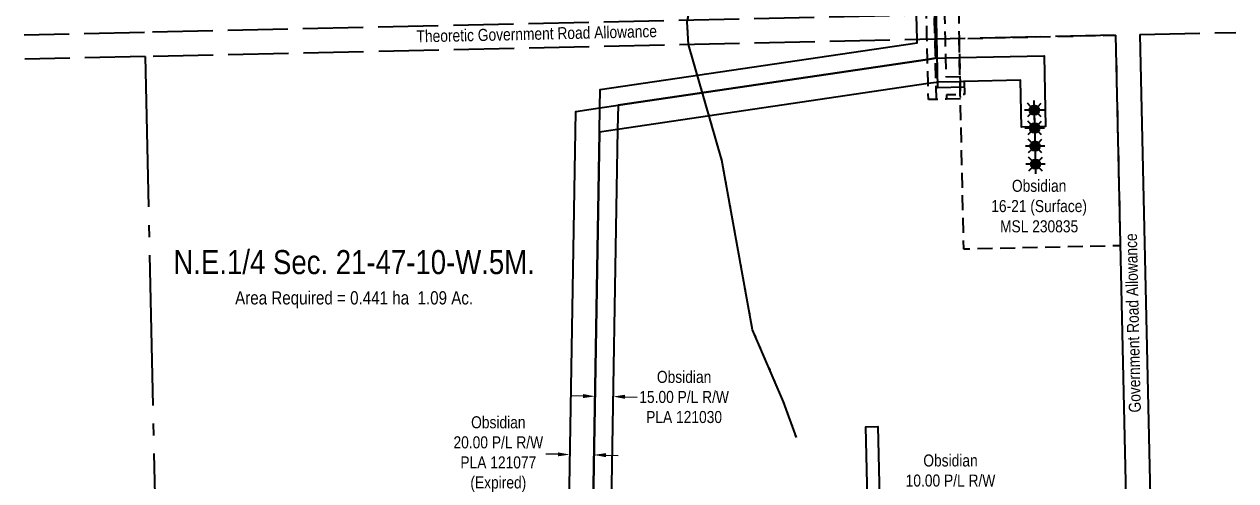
# Model space of a CAD drawing. Extents: x 606847 to 616975, y 5877213 to 5883625.
# Drawn here: x 606857 to 607864, y 5881564 to 5881944 of the extents above; entities that cross this region are included whole.
import ezdxf
from ezdxf.enums import TextEntityAlignment as Align

# ---------------------------------------------------------------- set-up
doc = ezdxf.new("R2010")
doc.units = 0
doc.header["$LTSCALE"] = 5
doc.header["$PDMODE"] = 34
doc.header["$PDSIZE"] = 0.03
for name, pattern in [('foc-ACCESSROAD', [3.75, 2.5, -1.25]), ('foc-FLOWLINE', [3.75, 2.5, -1.25]), ('foc-QUARTERLINE', [33, 25, -3, 2, -3]), ('foc-UNSURVEYED', [12.5, 10, -2.5]), ('foc-WHEELTRACKS', [2, 0.4, -1.6])]:
    doc.linetypes.add(name, pattern=pattern)
doc.layers.get('Defpoints').update_dxf_attribs({"color": 9})
for name, color, linetype in [('AS-POWER', 104, 'foc-POWER'), ('C-AR', 13, 'foc-ACCESSROAD'), ('C-RW', 13, 'Continuous'), ('C-SYMBOL', 7, 'Continuous'), ('C-WS', 13, 'foc-ACCESSROAD'), ('C-WS-S', 8, 'Continuous'), ('F-EZE', 190, 'foc-FLOWLINE'), ('L-AREAREQUIRED', 7, 'Continuous'), ('L-QSEC', 8, 'foc-QUARTERLINE'), ('L-ROAD-T', 7, 'Continuous'), ('L-SEC', 7, 'Continuous'), ('L-USEC', 7, 'foc-UNSURVEYED'), ('T-WATER-P3', 160, 'foc-WHEELTRACKS')]:
    doc.layers.add(name, color=color, linetype=linetype)
doc.layers.add('C-RW-T', color=13, linetype='Continuous', lineweight=9)
doc.layers.add('C-WS-T', color=13, linetype='Continuous', lineweight=9)
doc.styles.add('100L', font='ARIALN.TTF', dxfattribs={"height": 11})
doc.styles.add('175L', font='ARIALN.TTF', dxfattribs={"height": 20})
doc.styles.add('80CG', font='ARIALN.TTF', dxfattribs={"height": 10})
doc.styles.add('80L', font='ARIALN.TTF', dxfattribs={"height": 10})
doc.styles.add('foc-LtypeFont', font='ARIALN.TTF', dxfattribs={"height": 7.35})
doc.linetypes.add('foc-POWER', pattern='A,6,-1,["P",foc-LtypeFont,S=0.2,R=0,X=-0.625,Y=-0.75],-1.24,4', length=12.24)
doc.linetypes.add('foc-TOPO-flowdirection-NOLINE', pattern='A,0,[">",foc-LtypeFont,S=0.3,R=0,X=0,Y=-0.945],-20,[">",foc-LtypeFont,S=0.3,R=0,X=0,Y=-0.945],0', length=20)
doc.dimstyles.new('Compass 5 000', dxfattribs={"dimscale": 5, "dimtxt": 9, "dimasz": 2, "dimexe": 0.2, "dimexo": 0.0625, "dimgap": 0.5, "dimtad": 0, "dimtih": 1, "dimtoh": 1, "dimzin": 0, "dimdsep": 46, "dimtxsty": '80CG', "dimcen": 0.1, "dimse1": 1, "dimse2": 1, "dimclrd": 256, "dimclrt": 256, "dimaunit": 1, "dimadec": 4, "dimazin": 0, "dimtfac": 0.06, "dimtofl": 0, "dimtmove": 0, "dimatfit": 1, "dimfxl": 0.2, "dimtolj": 1, "dimtzin": 0, "dimlwd": -1, "dimarcsym": 0})

# ---------------------------------------------------------------- blocks, each defined once
blk = doc.blocks.new('*D456')
at = {"layer": 'C-RW-T', "transparency": 16777216}
for p, q in [((607547.4, 5881555.2), (607537.4, 5881555)), ((607577.4, 5881555.9), (607587.4, 5881556.1))]:
    blk.add_line(p, q, dxfattribs=at)
for points in [[(607547.4, 5881556.9), (607547.5, 5881553.5), (607557.4, 5881555.4)], [(607577.4, 5881557.6), (607577.4, 5881554.2), (607567.4, 5881555.7)]]:
    blk.add_solid(points, dxfattribs=at)
at = {"layer": 'Defpoints', "color": 0, "transparency": 16777216}
for p in [(607567.4, 5881555.7), (607558.2, 5881520.1), (607568.2, 5881520.4)]:
    blk.add_point(p, dxfattribs=at)
at = {"layer": 'C-RW-T', "transparency": 16777216, "insert": (607626.5, 5881556.1), "char_height": 10, "attachment_point": 5, "style": '80CG'}
blk.add_mtext('\\A1;Obsidian\\P10.00 P/L R/W\\PPlan 862 1307\\PPLA 850941', dxfattribs=at)
blk = doc.blocks.new('*D473')
at = {"layer": 'C-RW-T', "transparency": 16777216}
for p, q in [((607321.1, 5881634.7), (607311.1, 5881634.9)), ((607356.1, 5881634.1), (607366.1, 5881633.9))]:
    blk.add_line(p, q, dxfattribs=at)
for points in [[(607321.1, 5881636.4), (607321, 5881633), (607331.1, 5881634.5)], [(607356.1, 5881635.8), (607356, 5881632.4), (607346.1, 5881634.3)]]:
    blk.add_solid(points, dxfattribs=at)
at = {"layer": 'Defpoints', "color": 0, "transparency": 16777216}
for p in [(607331.1, 5881638.4), (607346.1, 5881638.2), (607346.1, 5881634.3)]:
    blk.add_point(p, dxfattribs=at)
at = {"layer": 'C-RW-T', "transparency": 16777216, "insert": (607405.1, 5881633.9), "char_height": 10, "attachment_point": 5, "style": '80CG'}
blk.add_mtext('\\A1;Obsidian\\P15.00 P/L R/W\\PPLA 121030', dxfattribs=at)
blk = doc.blocks.new('*D474')
at = {"layer": 'C-RW-T', "transparency": 16777216}
for p, q in [((607300.2, 5881586.3), (607290.2, 5881586.4)), ((607340.2, 5881585.6), (607350.2, 5881585.4))]:
    blk.add_line(p, q, dxfattribs=at)
for points in [[(607300.2, 5881587.9), (607300.2, 5881584.6), (607310.2, 5881586.1)], [(607340.3, 5881587.3), (607340.2, 5881583.9), (607330.2, 5881585.8)]]:
    blk.add_solid(points, dxfattribs=at)
at = {"layer": 'Defpoints', "color": 0, "transparency": 16777216}
for p in [(607312.3, 5881704.5), (607332.3, 5881704.2), (607330.2, 5881585.8)]:
    blk.add_point(p, dxfattribs=at)
at = {"layer": 'C-RW-T', "transparency": 16777216, "insert": (607250.7, 5881586.4), "char_height": 10, "attachment_point": 5, "style": '80CG'}
blk.add_mtext('\\A1;Obsidian\\P20.00 P/L R/W\\PPLA 121077\\P(Expired)', dxfattribs=at)
blk = doc.blocks.new('GAS')
h = blk.add_hatch(color=255)
h.dxf.hatch_style = 1
edge = h.paths.add_edge_path()
edge.add_arc((0, 0), 0.9, 0, 360)
for p, q in [((-0.81, 0), (-1.62, 0)), ((-0.57, 0.57), (-1.14, 1.14)), ((0, 0.81), (0, 1.62)), ((0.57, 0.57), (1.14, 1.14)), ((1.62, 0), (0.81, 0)), ((-0.57, -0.57), (-1.14, -1.14)), ((0, -0.81), (0, -1.62)), ((1.14, -1.14), (0.57, -0.57))]:
    blk.add_line(p, q)
blk.add_circle((0, 0), 0.8)

msp = doc.modelspace()

# ---------------------------------------------------------------- linework, layer by layer
at = {"layer": 'AS-POWER', "flags": 128}
msp.add_lwpolyline([(607637.896, 5881891.29), (607615.938, 5881890.892), (607614.135, 5881990.243), (607613.796, 5882031.326)], dxfattribs=at)
at = {"layer": 'C-AR', "flags": 128}
msp.add_lwpolyline([(607631.368, 5882031.714), (607632.928, 5881961.926), (607633.602, 5881931.771), (607633.956, 5881915.942), (607634.308, 5881900.243), (607634.404, 5881895.947), (607634.645, 5881885.153), (607634.722, 5881881.704), (607623.121, 5881881.439), (607614.819, 5881881.247), (607614.49, 5881895.342), (607614.021, 5881915.489), (607613.662, 5881931.329), (607612.982, 5881961.484), (607611.404, 5882031.273)], dxfattribs=at)
at = {"layer": 'C-RW'}
for points in [[(607611.404, 5882031.273), (607612.982, 5881961.484), (607613.662, 5881931.329), (607614.022, 5881915.489), (607607.351, 5881914.502), (607350.223, 5881876.453), (607349.874, 5881856.184), (607343.951, 5881511.633), (607342.263, 5881413.529), (607327.914, 5881413.759), (607328.943, 5881511.307), (607334.835, 5881853.958), (607335.183, 5881874.228), (607335.444, 5881889.43), (607598.722, 5881928.389), (607598.664, 5881930.996), (607597.985, 5881961.151), (607596.414, 5882030.941)], [(607308.922, 5881510.872), (607315.115, 5881871.259), (607335.183, 5881874.227), (607350.223, 5881876.453), (607607.351, 5881914.502), (607614.022, 5881915.489), (607622.318, 5881915.678), (607633.956, 5881915.942), (607704.394, 5881917.541), (607704.394, 5881917.541), (607705.384, 5881858.617), (607685.387, 5881858.281), (607684.735, 5881897.09), (607637.795, 5881896.024), (607634.403, 5881895.947), (607615.717, 5881895.523), (607614.49, 5881895.342), (607607.823, 5881894.355), (607349.874, 5881856.183), (607334.835, 5881853.958), (607328.943, 5881511.307)]]:
    msp.add_lwpolyline(points, dxfattribs=at)
msp.add_lwpolyline([(607571.036, 5881396.871), (607561.078, 5881395.122), (607560.615, 5881415.357), (607560.269, 5881430.514), (607556.187, 5881609.121), (607566.18, 5881609.35), (607570.227, 5881432.265), (607570.574, 5881417.108), (607571.036, 5881396.871)], close=True, dxfattribs=at)
at = {"layer": 'C-WS', "flags": 128}
msp.add_lwpolyline([(607763.64, 5881934.657), (607767.553, 5881759.608), (607637.516, 5881756.73), (607634.722, 5881881.704), (607634.645, 5881885.153), (607634.404, 5881895.947), (607634.308, 5881900.243), (607633.956, 5881915.942), (607633.602, 5881931.771), (607763.64, 5881934.657)], close=True, dxfattribs=at)
at = {"layer": 'F-EZE', "flags": 128}
msp.add_lwpolyline([(607619.599, 5882031.454), (607621.238, 5881961.667), (607621.946, 5881931.512), (607622.318, 5881915.678), (607622.686, 5881899.996), (607634.307, 5881900.243), (607637.704, 5881900.316), (607637.795, 5881896.024), (607638.025, 5881885.225), (607634.645, 5881885.153), (607623.04, 5881884.907), (607623.121, 5881881.439), (607614.819, 5881881.246), (607608.136, 5881881.089), (607607.824, 5881894.355), (607607.351, 5881914.502), (607606.959, 5881931.18), (607606.251, 5881961.334), (607604.612, 5882031.122)], dxfattribs=at)
at = {"layer": 'L-QSEC', "flags": 128}
msp.add_lwpolyline([(606957.086, 5881916.814), (606974.264, 5881142.593)], dxfattribs=at)
at = {"layer": 'L-SEC', "flags": 128}
for points in [[(607763.64, 5881934.657), (607781.621, 5881130.396)], [(607783.744, 5881935.093), (607801.725, 5881130.834)]]:
    msp.add_lwpolyline(points, dxfattribs=at)
at = {"layer": 'L-USEC', "flags": 128}
for points in [[(607763.195, 5881954.76), (606956.642, 5881936.917)], [(606956.642, 5881936.917), (606856.707, 5881934.706)], [(607763.64, 5881934.657), (606957.086, 5881916.814)], [(607783.744, 5881935.093), (607863.575, 5881936.826)], [(606957.086, 5881916.814), (606857.152, 5881914.603)]]:
    msp.add_lwpolyline(points, dxfattribs=at)
at = {"layer": 'T-WATER-P3', "flags": 128}
msp.add_lwpolyline([(607498.441, 5881600.393), (607487.837, 5881629.937), (607461.975, 5881689.861), (607436.453, 5881830.862), (607408.817, 5881926.928), (607407.729, 5881945.614), (607410.861, 5881962.318), (607415.876, 5881977.727), (607418.097, 5881995.052), (607414.937, 5882013.663), (607409.17, 5882028.981)], dxfattribs=at)
at = {"layer": 'T-WATER-P3', "linetype": 'foc-TOPO-flowdirection-NOLINE', "flags": 128}
msp.add_lwpolyline([(607498.441, 5881600.393), (607487.837, 5881629.937), (607461.975, 5881689.861), (607436.453, 5881830.862), (607408.817, 5881926.928), (607407.729, 5881945.614), (607410.861, 5881962.318), (607415.876, 5881977.727), (607418.097, 5881995.052), (607414.937, 5882013.663), (607409.17, 5882028.981)], dxfattribs=at)

# ---------------------------------------------------------------- block references
at = {"layer": 'C-WS-S', "xscale": 4.99790845, "yscale": 4.99790845, "zscale": 4.99790845}
for p in [(607696.134, 5881872.346), (607696.469, 5881857.441), (607696.806, 5881842.425), (607697.143, 5881827.409)]:
    msp.add_blockref('GAS', p, dxfattribs=at)

# ---------------------------------------------------------------- texts
at = {"layer": 'C-SYMBOL', "color": 3, "style": '175L'}
msp.add_text('N.E.1/4 Sec. 21-47-10-W.5M.', height=19.99163, dxfattribs=at).set_placement((607130.879, 5881730.027), align=Align.BOTTOM_CENTER)
at = {"layer": 'C-WS-T', "insert": (607700.139, 5881814.431), "char_height": 9.99584, "width": 78.96209, "attachment_point": 2, "line_spacing_factor": 1.010437, "style": '80CG'}
msp.add_mtext('Obsidian\\P16-21 (Surface)\\PMSL 230835', dxfattribs=at)
at = {"layer": 'L-AREAREQUIRED', "color": 5, "style": '100L'}
msp.add_text('Area Required = 0.441 ha  1.09 Ac.', height=10.9954, dxfattribs=at).set_placement((607130.879, 5881707.536), align=Align.BOTTOM_CENTER)
at = {"layer": 'L-ROAD-T', "style": '80L'}
for s, rotation, p in [('Theoretic Government Road Allowance', 1.261172, (607282.616, 5881935.819)), ('Government Road Allowance', 91.280727, (607778.091, 5881695.448))]:
    msp.add_text(s, height=9.99584, rotation=rotation, dxfattribs=at).set_placement(p, align=Align.MIDDLE_CENTER)

# ---------------------------------------------------------------- dimensions: what is measured, and where the dimension line sits
at = {"layer": 'C-RW-T'}
dim = msp.add_linear_dim(base=(607330.223, 5881585.758), p1=(607312.25, 5881704.52), p2=(607332.259, 5881704.176), angle=359.014912, text='Obsidian\\P20.00 P/L R/W\\PPLA 121077\\P(Expired)', dimstyle='Compass 5 000', dxfattribs=at)
dim.commit()
dim.dimension.update_dxf_attribs({"geometry": '*D474', "text_midpoint": (607250.677, 5881586.446), "dimtype": 161})
for p1, p2, distance, text, picture, middle in [((607331.129, 5881638.433), (607346.126, 5881638.176), -3.91, 'Obsidian\\P15.00 P/L R/W\\PPLA 121030', '*D473', (607405.142, 5881633.922)), ((607558.221, 5881520.138), (607568.214, 5881520.366), 35.303, 'Obsidian\\P10.00 P/L R/W\\PPlan 862 1307\\PPLA 850941', '*D456', (607626.488, 5881556.117))]:
    dim = msp.add_aligned_dim(p1=p1, p2=p2, distance=distance, text=text, dimstyle='Compass 5 000', dxfattribs=at)
    dim.commit()
    dim.dimension.update_dxf_attribs({"geometry": picture, "text_midpoint": middle})

doc.saveas('drawing.dxf')
